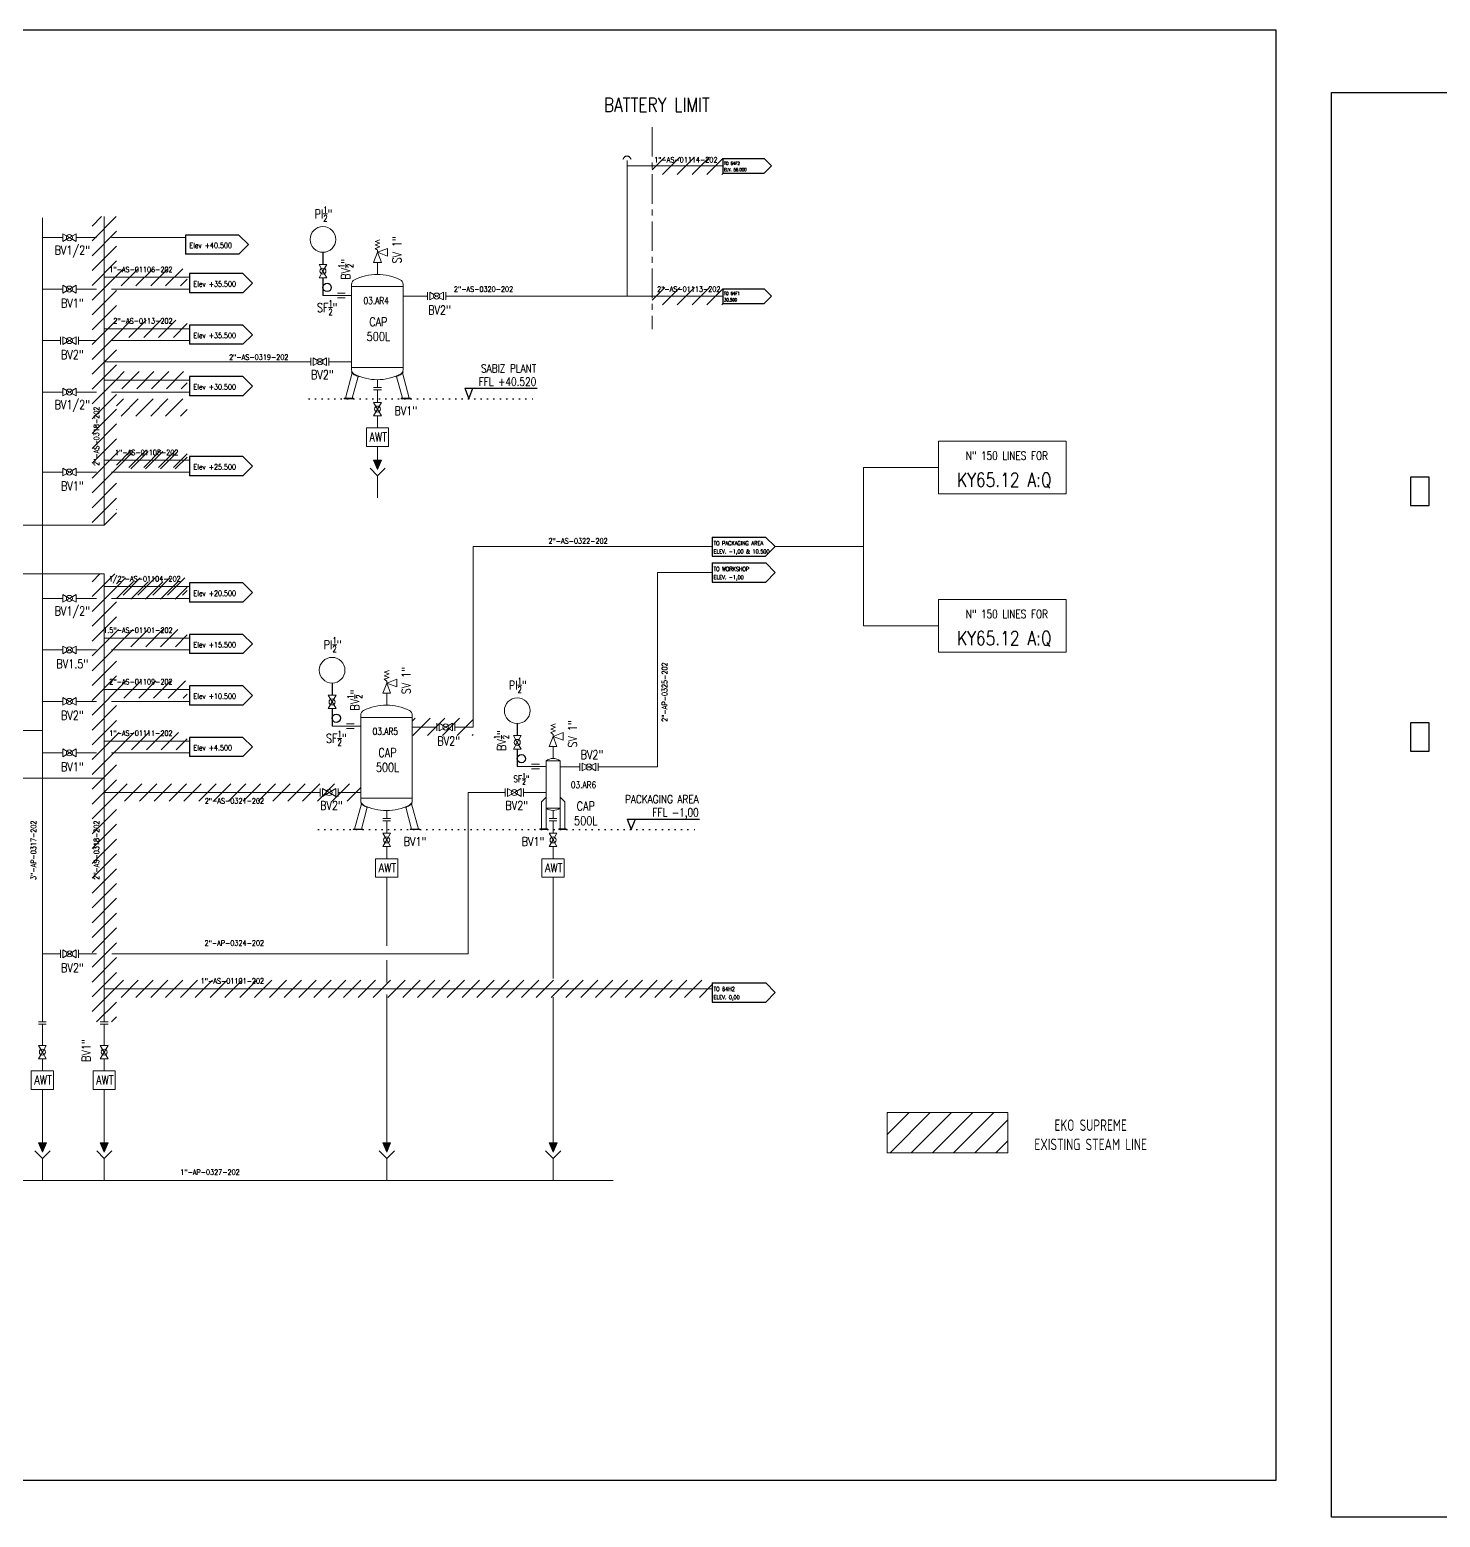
# Model space of a CAD drawing. Extents: x -29512 to 147477, y -5232 to 39709.
# Drawn here: x 139350.9 to 139649.9, y 8628.5 to 8944 of the extents above; entities that cross this region are included whole.
import ezdxf
from ezdxf.enums import TextEntityAlignment as Align

# ---------------------------------------------------------------- set-up
doc = ezdxf.new("R2010")
doc.units = 0
doc.linetypes.add('CENTER', pattern=[2, 1.25, -0.25, 0.25, -0.25])
doc.linetypes.add('DOTTED', pattern=[0.25, 0, -0.25])
doc.layers.get('0').update_dxf_attribs({"linetype": 'CONTINUOUS'})
doc.layers.get('DEFPOINTS').update_dxf_attribs({"linetype": 'CONTINUOUS'})
for name, color, linetype, lineweight in [('DIMENSI', 20, 'CONTINUOUS', 9), ('FITTING', 7, 'CONTINUOUS', 13), ('TAG', 140, 'CONTINUOUS', 13)]:
    doc.layers.add(name, color=color, linetype=linetype, lineweight=lineweight)
for name, color, linetype in [('DIMENSION', 3, 'CONTINUOUS'), ('EQUIPMENT', 4, 'CONTINUOUS'), ('S', 7, 'CONTINUOUS'), ('TEXT', 4, 'CONTINUOUS')]:
    doc.layers.add(name, color=color, linetype=linetype)
doc.styles.add('ISOCP', font='isocp.shx', dxfattribs={"width": 0.8, "height": 2})
doc.styles.add('Romans100', font='romans.shx', dxfattribs={"width": 0.8, "height": 200})
doc.styles.add('S25', font='SIMPLEX', dxfattribs={"width": 0.8, "height": 0.25})
doc.styles.add('S3', font='SIMPLEX', dxfattribs={"width": 0.9, "height": 0.3})
doc.styles.add('S35S', font='SIMPLEX', dxfattribs={"width": 0.5, "height": 0.35})
pattern_1 = [(45, (-23.575, 0), (-1.57154482, 1.57154482), [])]

# ---------------------------------------------------------------- blocks, each defined once
blk = doc.blocks.new('LOSAN', base_point=(47, 38))
for p, q in [((47, 38.7), (50.9, 38.7)), ((47, 37.3), (50.9, 37.3))]:
    blk.add_line(p, q)
at = {"layer": 'S'}
for tag, p, height, style, width in [('3', (47.1, 38.1), 0.35, 'S35S', 0.5), ('1', (47.1, 38.1), 0.3, 'S3', 0.9), ('4', (47.1, 37.5), 0.35, 'S35S', 0.5), ('2', (47.1, 37.5), 0.3, 'S3', 0.9)]:
    blk.add_attdef(tag, p, '', height=height, dxfattribs=dict(at, style=style, width=width))
blk = doc.blocks.new('gqv199')
at = {"layer": 'EQUIPMENT', "color": 31, "lineweight": 20}
for p, q in [((-3.96, -7.35), (-3, -6.39)), ((-3.96, -7.35), (-3.96, -13.12)), ((-3, -7.73), (-3, -13.12)), ((0.96, -7.35), (0, -6.39)), ((0, -7.73), (0, -13.12)), ((0.96, -7.35), (0.96, -13.12))]:
    blk.add_line(p, q, dxfattribs=at)
for points in [[(-4.28, -13.12), (-2.71, -13.12), (-2.71, -13.24), (-4.28, -13.24)], [(1.28, -13.12), (-0.29, -13.12), (-0.29, -13.24), (1.28, -13.24)]]:
    blk.add_lwpolyline(points, close=True, dxfattribs=at)
at = {"layer": 'FITTING', "linetype": 'ByBlock', "ltscale": 0.5}
blk.add_lwpolyline([(-3, -8.68), (-3, 1.32), (0, 1.32), (0, -8.68)], close=True, dxfattribs=at)
for centre, start, end in [((-1.5, -0.63), 52.4696, 127.5304), ((-1.5, -6.72), 232.4696, 307.5304)]:
    blk.add_arc(centre, 2.46, start, end, dxfattribs=at)

msp = doc.modelspace()

# ---------------------------------------------------------------- hatches: boundary and pattern name
h = msp.add_hatch(color=30)
h.paths.add_polyline_path([(139424.638, 8852.6697), (139423.8003, 8852.6697), (139424.638, 8850.6889)])
h.paths.add_polyline_path([(139424.638, 8850.6889), (139425.4757, 8852.6697), (139424.638, 8852.6697)])
h = msp.add_hatch(color=30)
h.paths.add_polyline_path([(139353.6108, 8707.9263), (139352.7732, 8707.9263), (139353.6108, 8705.9455)])
h.paths.add_polyline_path([(139353.6108, 8705.9455), (139354.4485, 8707.9263), (139353.6108, 8707.9263)])
h = msp.add_hatch(color=30)
h.paths.add_polyline_path([(139366.7054, 8707.9263), (139365.8677, 8707.9263), (139366.7054, 8705.9455)])
h.paths.add_polyline_path([(139366.7054, 8705.9455), (139367.5431, 8707.9263), (139366.7054, 8707.9263)])
h = msp.add_hatch(color=30)
h.paths.add_polyline_path([(139426.5789, 8707.9263), (139425.7412, 8707.9263), (139426.5789, 8705.9455)])
h.paths.add_polyline_path([(139426.5789, 8705.9455), (139427.4166, 8707.9263), (139426.5789, 8707.9263)])
h = msp.add_hatch(color=30)
h.paths.add_polyline_path([(139461.8549, 8707.9263), (139461.0172, 8707.9263), (139461.8549, 8705.9455)])
h.paths.add_polyline_path([(139461.8549, 8705.9455), (139462.6925, 8707.9263), (139461.8549, 8707.9263)])
at = {"layer": 'FITTING', "linetype": 'ByBlock', "lineweight": 5, "ltscale": 0.5}
h = msp.add_hatch(dxfattribs=at)
h.set_pattern_fill('ANSI31', color=252, scale=0.7, style=0)
h.set_pattern_definition(pattern_1)
h.paths.add_polyline_path([(139482.8769, 8916.9019), (139497.8635, 8916.9019), (139497.8635, 8913.2444), (139482.8769, 8913.2444)])
h.paths.add_polyline_path([(139369.2922, 8882.371), (139384.2788, 8882.371), (139384.2788, 8878.7135), (139369.2922, 8878.7135)])
h.paths.add_polyline_path([(139369.2922, 8871.455), (139384.2788, 8871.455), (139384.2788, 8867.7974), (139369.2922, 8867.7974)])
h.paths.add_polyline_path([(139369.2922, 8854.4902), (139384.2788, 8854.4902), (139384.2788, 8850.8327), (139369.2922, 8850.8327)])
h.paths.add_polyline_path([(139369.2922, 8893.2871), (139384.2788, 8893.2871), (139384.2788, 8889.6295), (139369.2922, 8889.6295)])
h = msp.add_hatch(dxfattribs=at)
h.set_pattern_fill('ANSI31', color=252, scale=0.7, style=0)
h.set_pattern_definition(pattern_1)
h.paths.add_polyline_path([(139369.2922, 8784.0362), (139421.081, 8784.0362), (139421.081, 8780.3787), (139369.2922, 8780.3787)])
h.paths.add_polyline_path([(139369.2922, 8816.7844), (139384.2788, 8816.7844), (139384.2788, 8813.1268), (139369.2922, 8813.1268)])
h.paths.add_polyline_path([(139369.2922, 8805.8684), (139384.2788, 8805.8684), (139384.2788, 8802.2108), (139369.2922, 8802.2108)])
h.paths.add_polyline_path([(139369.2922, 8794.9523), (139384.2788, 8794.9523), (139384.2788, 8791.2947), (139369.2922, 8791.2947)])
h.paths.add_polyline_path([(139432.0029, 8797.9605), (139444.9119, 8797.9605), (139444.9119, 8794.3029), (139432.0029, 8794.3029)])
h.paths.add_polyline_path([(139364.1186, 8838.8826), (139369.2922, 8838.8826), (139369.2922, 8904.3417), (139364.1186, 8904.3417)])
h.paths.add_polyline_path([(139369.2922, 8828.5679), (139364.1186, 8828.5679), (139364.1186, 8733.5563), (139369.2922, 8733.5563)])
h = msp.add_hatch(dxfattribs=at)
h.set_pattern_fill('ANSI31', color=252, scale=0.7, style=0)
h.set_pattern_definition([(45, (-23.575, -27.5978), (-1.57154482, 1.57154482), [])])
h.paths.add_polyline_path([(139482.8769, 8889.3041), (139497.8635, 8889.3041), (139497.8635, 8885.6465), (139482.8769, 8885.6465)])
h.paths.add_polyline_path([(139369.2922, 8854.7732), (139384.2788, 8854.7732), (139384.2788, 8851.1156), (139369.2922, 8851.1156)])
h.paths.add_polyline_path([(139369.2922, 8826.8924), (139384.2788, 8826.8924), (139384.2788, 8823.2348), (139369.2922, 8823.2348)])
h.paths.add_polyline_path([(139369.2922, 8865.6893), (139384.2788, 8865.6893), (139384.2788, 8862.0317), (139369.2922, 8862.0317)])
h.paths.add_polyline_path([(139369.2998, 8840.1996), (139369.2998, 8843.8571), (139369.2922, 8843.8571), (139369.2922, 8840.1996)])
h = msp.add_hatch(dxfattribs=at)
h.set_pattern_fill('ANSI31', color=252, scale=0.7, style=0)
h.set_pattern_definition(pattern_1)
h.paths.add_polyline_path([(139369.2922, 8742.4177), (139495.5825, 8742.4177), (139495.5825, 8738.7601), (139369.2922, 8738.7601)])
h.paths.add_polyline_path([(139369.2922, 8827.7005), (139384.2788, 8827.7005), (139384.2788, 8824.0429), (139369.2922, 8824.0429)])
h = msp.add_hatch(dxfattribs=at)
h.set_pattern_fill('ANSI31', color=252, style=0)
h.set_pattern_definition([(45, (-3287.206, -295.3903), (-2.24506403, 2.24506403), [])])
h.paths.add_polyline_path([(139532.6794, 8714.3438), (139532.6794, 8705.8113), (139558.2517, 8705.8113), (139558.2517, 8714.3438)])

# ---------------------------------------------------------------- linework, layer by layer
at = {"color": 30, "lineweight": 20}
for p, q in [((139477.5214, 8887.4753), (139477.5214, 8916.244)), ((139477.5214, 8915.0731), (139497.8635, 8915.0731)), ((139366.7054, 8904.3417), (139366.7054, 8838.8826)), ((139424.638, 8892.0781), (139424.638, 8894.6203)), ((139366.6831, 8891.4583), (139384.7605, 8891.4583)), ((139413.0741, 8887.6292), (139419.1401, 8887.6292)), ((139430.062, 8887.4753), (139435.2479, 8887.4753)), ((139439.0927, 8887.4753), (139497.8635, 8887.4753)), ((139366.6831, 8880.5422), (139384.7605, 8880.5422)), ((139410.5077, 8873.5511), (139366.7054, 8873.5511)), ((139414.3524, 8873.5511), (139419.1401, 8873.5511)), ((139366.6831, 8869.6262), (139384.7605, 8869.6262)), ((139424.638, 8869.7516), (139424.638, 8868.0577)), ((139424.638, 8867.5631), (139424.638, 8864.9366)), ((139424.638, 8862.0812), (139424.638, 8859.5207)), ((139424.638, 8855.5846), (139424.638, 8850.6889)), ((139366.6831, 8852.6614), (139384.7605, 8852.6614)), ((139527.6814, 8851.1293), (139527.6814, 8817.5533)), ((139527.6814, 8851.1293), (139543.5255, 8851.1293)), ((139424.6618, 8849.3577), (139424.6618, 8844.7146)), ((139331.9399, 8838.8826), (139366.7054, 8838.8826)), ((139444.9119, 8796.0957), (139444.9119, 8834.3413)), ((139444.9119, 8834.3413), (139495.5713, 8834.3413)), ((139508.9375, 8834.3413), (139527.6814, 8834.3413)), ((139331.5417, 8828.5679), (139366.7054, 8828.5679)), ((139366.7054, 8828.5679), (139366.7054, 8733.5563)), ((139366.6831, 8825.8717), (139384.7605, 8825.8717)), ((139527.6814, 8817.5533), (139543.5255, 8817.5533)), ((139366.6831, 8814.9556), (139384.7605, 8814.9556)), ((139366.6831, 8804.0396), (139384.7605, 8804.0396)), ((139426.5789, 8800.7345), (139426.5789, 8803.2767)), ((139415.015, 8796.2856), (139421.081, 8796.2856)), ((139432.0029, 8796.0957), (139437.1889, 8796.0957)), ((139441.0336, 8796.0957), (139444.9119, 8796.0957)), ((139366.6831, 8793.1235), (139384.7605, 8793.1235)), ((139461.8549, 8789.4272), (139461.8549, 8791.9695)), ((139454.2519, 8787.7018), (139460.3179, 8787.7018)), ((139366.7054, 8785.276), (139226.5925, 8785.276)), ((139412.4486, 8782.2075), (139366.7054, 8782.2075)), ((139416.2933, 8782.2075), (139421.081, 8782.2075)), ((139426.5789, 8778.408), (139426.5789, 8776.7141)), ((139461.8549, 8778.408), (139461.8549, 8776.7141)), ((139426.5789, 8776.2195), (139426.5789, 8773.593)), ((139426.5789, 8776.2195), (139426.5789, 8773.593)), ((139426.5789, 8776.2195), (139426.5789, 8773.593)), ((139461.8549, 8776.2195), (139461.8549, 8773.593)), ((139426.5789, 8770.7376), (139426.5789, 8768.1771)), ((139426.5789, 8770.7376), (139426.5789, 8768.1771)), ((139461.8549, 8770.7376), (139461.8549, 8768.1771)), ((139426.5789, 8764.241), (139426.5789, 8749.7012)), ((139461.8549, 8764.241), (139461.8549, 8742.7476)), ((139426.5789, 8746.6434), (139426.5789, 8741.9549)), ((139366.7054, 8740.5889), (139495.5825, 8740.5889)), ((139426.5789, 8739.3947), (139426.5789, 8705.9455)), ((139461.8549, 8738.8368), (139461.8549, 8705.9455)), ((139353.6108, 8728.5874), (139353.6108, 8733.0617)), ((139366.7054, 8728.5874), (139366.7054, 8733.0617)), ((139353.6108, 8725.7319), (139353.6108, 8723.1714)), ((139366.7054, 8725.7319), (139366.7054, 8723.1714)), ((139353.6108, 8719.2354), (139353.6108, 8705.9455)), ((139366.7054, 8719.2354), (139366.7054, 8705.9455)), ((139353.6346, 8704.6143), (139353.6346, 8699.9712)), ((139366.7292, 8704.6143), (139366.7292, 8699.9712)), ((139426.6027, 8704.6143), (139426.6027, 8699.9712)), ((139461.8786, 8704.6143), (139461.8786, 8699.9712)), ((139474.5805, 8699.9712), (139245.7751, 8699.9712))]:
    msp.add_line(p, q, dxfattribs=at)
for p, q in [((139497.8635, 8916.6353), (139497.8635, 8913.511)), ((139506.567, 8916.6353), (139508.1291, 8915.0731)), ((139508.1291, 8915.0731), (139506.567, 8913.511)), ((139395.2602, 8900.4218), (139397.2718, 8898.3878)), ((139397.2718, 8898.3878), (139395.2602, 8896.3538)), ((139396.1151, 8892.2394), (139398.1267, 8890.2054)), ((139398.1267, 8890.2054), (139396.1151, 8888.1714)), ((139497.8635, 8889.0375), (139497.8635, 8885.9131)), ((139506.567, 8889.0375), (139508.1291, 8887.4753)), ((139508.1291, 8887.4753), (139506.567, 8885.9131)), ((139396.1151, 8881.3233), (139398.1267, 8879.2893)), ((139398.1267, 8879.2893), (139396.1151, 8877.2553)), ((139396.1151, 8870.4073), (139398.1267, 8868.3733)), ((139398.1267, 8868.3733), (139396.1151, 8866.3393)), ((139396.1151, 8853.4425), (139398.1267, 8851.4085)), ((139398.1267, 8851.4085), (139396.1151, 8849.3745)), ((139495.5713, 8836.3753), (139495.5713, 8832.3073)), ((139506.9036, 8836.3753), (139508.9375, 8834.3413)), ((139508.9375, 8834.3413), (139506.9036, 8832.3073)), ((139495.5937, 8830.9017), (139495.5937, 8826.8337)), ((139506.9259, 8830.9017), (139508.9599, 8828.8677)), ((139508.9599, 8828.8677), (139506.9259, 8826.8337)), ((139396.1151, 8826.6528), (139398.1267, 8824.6188)), ((139398.1267, 8824.6188), (139396.1151, 8822.5848)), ((139396.1151, 8815.7367), (139398.1267, 8813.7027)), ((139398.1267, 8813.7027), (139396.1151, 8811.6687)), ((139396.1151, 8804.8206), (139398.1267, 8802.7867)), ((139398.1267, 8802.7867), (139396.1151, 8800.7527)), ((139396.1151, 8793.9046), (139398.1267, 8791.8706)), ((139398.1267, 8791.8706), (139396.1151, 8789.8366)), ((139495.5825, 8741.8418), (139495.5825, 8737.7738)), ((139506.9147, 8741.8418), (139508.9487, 8739.8078)), ((139508.9487, 8739.8078), (139506.9147, 8737.7738))]:
    msp.add_line(p, q)
at = {"color": 1, "lineweight": 20}
for p, q in [((139353.6108, 8904.0719), (139353.6108, 8733.5563)), ((139357.9023, 8899.8685), (139353.6108, 8899.8685)), ((139365.0492, 8899.8685), (139360.7577, 8899.8685)), ((139383.9279, 8899.8685), (139368.2805, 8899.8685)), ((139357.9023, 8888.9525), (139353.6108, 8888.9525)), ((139365.0492, 8888.9525), (139360.7577, 8888.9525)), ((139384.7828, 8888.9525), (139368.2805, 8888.9525)), ((139357.4077, 8878.0364), (139353.6108, 8878.0364)), ((139365.0492, 8878.0364), (139361.2524, 8878.0364)), ((139384.7828, 8878.0364), (139368.2805, 8878.0364)), ((139357.9023, 8867.1204), (139353.6108, 8867.1204)), ((139365.0492, 8867.1204), (139360.7577, 8867.1204)), ((139384.7828, 8867.1204), (139368.2805, 8867.1204)), ((139357.9023, 8850.1556), (139353.6108, 8850.1556)), ((139365.0492, 8850.1556), (139360.7577, 8850.1556)), ((139384.7828, 8850.1556), (139368.2805, 8850.1556)), ((139495.5937, 8828.8677), (139484.0037, 8828.8677)), ((139484.0037, 8787.6262), (139484.0037, 8828.8677)), ((139357.9023, 8823.3659), (139353.6108, 8823.3659)), ((139365.0492, 8823.3659), (139360.7577, 8823.3659)), ((139384.7828, 8823.3659), (139368.2805, 8823.3659)), ((139357.9023, 8812.4498), (139353.6108, 8812.4498)), ((139365.0492, 8812.4498), (139360.7577, 8812.4498)), ((139384.7828, 8812.4498), (139368.2805, 8812.4498)), ((139357.9023, 8801.5337), (139353.6108, 8801.5337)), ((139365.0492, 8801.5337), (139360.7577, 8801.5337)), ((139384.7828, 8801.5337), (139368.2805, 8801.5337)), ((139226.5925, 8795.3724), (139353.6108, 8795.3724)), ((139357.9023, 8790.6177), (139353.6108, 8790.6177)), ((139365.0492, 8790.6177), (139360.7577, 8790.6177)), ((139384.7828, 8790.6177), (139368.2805, 8790.6177)), ((139463.3549, 8787.6262), (139467.5554, 8787.6262)), ((139471.4001, 8787.6262), (139484.0037, 8787.6262)), ((139451.7224, 8782.2075), (139443.8385, 8782.2075)), ((139443.8385, 8782.2075), (139443.8385, 8747.9947)), ((139455.5671, 8782.2075), (139460.3549, 8782.2075)), ((139357.43, 8747.9947), (139353.6108, 8747.9947)), ((139365.0715, 8747.9947), (139361.2747, 8747.9947)), ((139443.8385, 8747.9947), (139368.3028, 8747.9947))]:
    msp.add_line(p, q, dxfattribs=at)
at = {"color": 30}
for p, q in [((139413.0741, 8896.7616), (139413.0741, 8894.1927)), ((139413.0741, 8891.2118), (139413.0741, 8887.6292)), ((139415.015, 8805.418), (139415.015, 8802.8491)), ((139415.015, 8799.8682), (139415.015, 8796.2856)), ((139454.2519, 8796.8342), (139454.2519, 8794.2653)), ((139454.2519, 8791.2844), (139454.2519, 8787.7018))]:
    msp.add_line(p, q, dxfattribs=at)
at = {"color": 30, "lineweight": 20}
for points in [[(139543.5255, 8856.6937), (139570.5782, 8856.6937), (139570.5782, 8845.5648), (139543.5255, 8845.5648)], [(139425.4757, 8852.6697), (139424.638, 8850.6889), (139423.8003, 8852.6697), (139424.638, 8852.6697)], [(139543.5255, 8823.1178), (139570.5782, 8823.1178), (139570.5782, 8811.9888), (139543.5255, 8811.9888)], [(139354.4485, 8707.9263), (139353.6108, 8705.9455), (139352.7732, 8707.9263), (139353.6108, 8707.9263)], [(139367.5431, 8707.9263), (139366.7054, 8705.9455), (139365.8677, 8707.9263), (139366.7054, 8707.9263)], [(139427.4166, 8707.9263), (139426.5789, 8705.9455), (139425.7412, 8707.9263), (139426.5789, 8707.9263)], [(139462.6925, 8707.9263), (139461.8549, 8705.9455), (139461.0172, 8707.9263), (139461.8549, 8707.9263)]]:
    msp.add_lwpolyline(points, close=True, dxfattribs=at)
for points in [[(139426.2703, 8850.9662), (139424.6618, 8849.3577), (139423.0532, 8850.9662)], [(139355.2431, 8706.2228), (139353.6346, 8704.6143), (139352.0261, 8706.2228)], [(139368.3377, 8706.2228), (139366.7292, 8704.6143), (139365.1207, 8706.2228)], [(139428.2112, 8706.2228), (139426.6027, 8704.6143), (139424.9941, 8706.2228)], [(139463.4871, 8706.2228), (139461.8786, 8704.6143), (139460.2701, 8706.2228)]]:
    msp.add_lwpolyline(points, dxfattribs=at)
at = {"color": 1}
for points in [[(139647.5821, 8849.0429), (139643.5821, 8849.0429), (139643.5821, 8843.0429), (139647.5821, 8843.0429)], [(139647.5821, 8796.963), (139643.5821, 8796.963), (139643.5821, 8790.963), (139647.5821, 8790.963)]]:
    msp.add_lwpolyline(points, close=True, dxfattribs=at)
at = {"color": 30, "lineweight": 20}
for centre in [(139413.0741, 8899.4841), (139415.015, 8808.1405), (139454.2519, 8799.5567)]:
    msp.add_circle(centre, 2.7225, dxfattribs=at)
at = {"color": 30}
for centre in [(139413.9558, 8889.3091), (139415.8967, 8797.9655), (139455.1336, 8789.3817)]:
    msp.add_circle(centre, 0.8817, dxfattribs=at)
at = {"layer": 'DIMENSION', "color": 0, "linetype": 'ByBlock', "ltscale": 0.5}
for p, q in [((139383.9279, 8900.4218), (139383.9279, 8896.3538)), ((139384.7828, 8892.2394), (139384.7828, 8888.1714)), ((139384.7828, 8881.3233), (139384.7828, 8877.2553)), ((139384.7828, 8870.4073), (139384.7828, 8866.3393)), ((139384.7828, 8853.4425), (139384.7828, 8849.3745)), ((139384.7828, 8826.6528), (139384.7828, 8822.5848)), ((139384.7828, 8815.7367), (139384.7828, 8811.6687)), ((139384.7828, 8804.8206), (139384.7828, 8800.7527)), ((139384.7828, 8793.9046), (139384.7828, 8789.8366))]:
    msp.add_line(p, q, dxfattribs=at)
at = {"layer": 'DIMENSION', "color": 6, "linetype": 'ByBlock', "ltscale": 0.5}
for p, q in [((139443.1235, 8867.933), (139458.4777, 8867.933)), ((139443.1235, 8867.933), (139443.9964, 8865.701)), ((139443.9964, 8865.701), (139444.8693, 8867.933)), ((139477.565, 8776.5894), (139492.9191, 8776.5894)), ((139477.565, 8776.5894), (139478.4378, 8774.3574)), ((139478.4378, 8774.3574), (139479.3107, 8776.5894))]:
    msp.add_line(p, q, dxfattribs=at)
at = {"layer": 'DIMENSION', "color": 0, "linetype": 'DOTTED', "ltscale": 5}
for p, q in [((139410.1749, 8865.701), (139457.974, 8865.701)), ((139412.1158, 8774.3574), (139492.4154, 8774.3574))]:
    msp.add_line(p, q, dxfattribs=at)
at = {"layer": 'DIMENSION', "color": 6, "linetype": 'ByBlock', "ltscale": 0.5}
for points in [[(139615.0196, 8636.3167), (139186.2024, 8636.3167), (139186.2024, 8943.9503), (139615.0196, 8943.9503)], [(140055.9452, 8628.5328), (139626.8315, 8628.5328), (139626.8315, 8930.6513), (140055.9452, 8930.6513)]]:
    msp.add_lwpolyline(points, close=True, dxfattribs=at)
at = {"layer": 'DIMENSION', "color": 3, "linetype": 'Continuous', "ltscale": 0.5}
msp.add_arc((139477.5214, 8916.244), 0.8722, 10.561274, 169.438726, dxfattribs=at)
at = {"layer": 'EQUIPMENT', "color": 31, "lineweight": 20}
for p, q in [((139419.1401, 8871.868), (139419.1401, 8889.9617)), ((139419.1401, 8889.493), (139430.062, 8889.493)), ((139430.062, 8871.868), (139430.062, 8889.9617)), ((139419.2719, 8871.1722), (139417.8361, 8865.8135)), ((139419.1401, 8872.3367), (139430.062, 8872.3367)), ((139419.1403, 8871.4054), (139419.219, 8871.4605)), ((139420.5309, 8870.4374), (139419.2919, 8865.8135)), ((139420.7311, 8870.4602), (139420.7067, 8870.3692)), ((139428.471, 8870.4602), (139428.4954, 8870.3692)), ((139428.6712, 8870.4374), (139429.9102, 8865.8135)), ((139429.9302, 8871.1722), (139431.366, 8865.8135)), ((139430.0618, 8871.4054), (139429.9831, 8871.4605)), ((139421.081, 8780.5244), (139421.081, 8798.6181)), ((139421.081, 8798.1494), (139432.0029, 8798.1494)), ((139432.0029, 8780.5244), (139432.0029, 8798.6181)), ((139421.2128, 8779.8286), (139419.777, 8774.4699)), ((139421.081, 8780.9931), (139432.0029, 8780.9931)), ((139421.0812, 8780.0618), (139421.1599, 8780.1169)), ((139422.4718, 8779.0938), (139421.2328, 8774.4699)), ((139422.672, 8779.1166), (139422.6476, 8779.0256)), ((139430.4119, 8779.1166), (139430.4363, 8779.0256)), ((139430.6121, 8779.0938), (139431.8511, 8774.4699)), ((139431.8711, 8779.8286), (139433.3069, 8774.4699)), ((139432.0027, 8780.0618), (139431.924, 8780.1169))]:
    msp.add_line(p, q, dxfattribs=at)
for points in [[(139417.5548, 8865.8135), (139419.5732, 8865.8135), (139419.5732, 8865.701), (139417.5548, 8865.701)], [(139431.6473, 8865.8135), (139429.6289, 8865.8135), (139429.6289, 8865.701), (139431.6473, 8865.701)], [(139419.4957, 8774.4699), (139421.5141, 8774.4699), (139421.5141, 8774.3574), (139419.4957, 8774.3574)], [(139433.5882, 8774.4699), (139431.5698, 8774.4699), (139431.5698, 8774.3574), (139433.5882, 8774.3574)]]:
    msp.add_lwpolyline(points, close=True, dxfattribs=at)
for centre, radius, start, end in [((139424.6011, 8881.1562), 10.9219, 63.6122, 116.3878), ((139420.2323, 8889.9617), 1.0922, 116.3878, 180), ((139428.9698, 8889.9617), 1.0922, 0, 63.6122), ((139420.2323, 8871.868), 1.0922, 180, 243.6122), ((139420.2323, 8871.868), 1.1859, 202.957799, 243.6122), ((139424.6011, 8880.6735), 11.0156, 243.6122, 249.296822), ((139424.6011, 8880.6735), 10.9219, 243.6122, 296.3878), ((139424.6011, 8880.6735), 11.0156, 290.703178, 296.3878), ((139428.9698, 8871.868), 1.0922, 296.3878, 0), ((139428.9698, 8871.868), 1.0922, 296.3878, 0), ((139428.9698, 8871.868), 1.1859, 296.3878, 337.042201), ((139426.542, 8789.8126), 10.9219, 63.6122, 116.3878), ((139422.1732, 8798.6181), 1.0922, 116.3878, 180), ((139430.9107, 8798.6181), 1.0922, 0, 63.6122), ((139422.1732, 8780.5244), 1.0922, 180, 243.6122), ((139422.1732, 8780.5244), 1.1859, 202.957799, 243.6122), ((139426.542, 8789.3299), 11.0156, 243.6122, 249.296822), ((139426.542, 8789.3299), 10.9219, 243.6122, 296.3878), ((139426.542, 8789.3299), 11.0156, 290.703178, 296.3878), ((139430.9107, 8780.5244), 1.0922, 296.3878, 0), ((139430.9107, 8780.5244), 1.0922, 296.3878, 0), ((139430.9107, 8780.5244), 1.1859, 296.3878, 337.042201)]:
    msp.add_arc(centre, radius, start, end, dxfattribs=at)
at = {"layer": 'FITTING', "linetype": 'CENTER', "ltscale": 5}
msp.add_line((139482.8769, 8923.3037), (139482.8769, 8880.4504), dxfattribs=at)
at = {"layer": 'FITTING', "lineweight": 20}
for p, q in [((139424.137, 8899.0608), (139425.1391, 8899.4358)), ((139425.1391, 8898.6858), (139424.137, 8899.0608)), ((139424.137, 8898.3108), (139425.1391, 8898.6858)), ((139425.1391, 8897.9358), (139424.137, 8898.3108)), ((139424.137, 8897.5608), (139425.1391, 8897.9358)), ((139424.638, 8897.1858), (139424.137, 8897.5608)), ((139424.638, 8896.7654), (139424.638, 8897.1858)), ((139417.7716, 8888.1238), (139416.123, 8888.1238)), ((139417.7716, 8887.1346), (139416.123, 8887.1346)), ((139435.2479, 8888.2996), (139435.2479, 8886.651)), ((139439.0927, 8888.2996), (139439.0927, 8886.651)), ((139357.4077, 8878.8607), (139357.4077, 8877.2121)), ((139361.2524, 8878.8607), (139361.2524, 8877.2121)), ((139410.5077, 8872.7268), (139410.5077, 8874.3754)), ((139414.3524, 8872.7268), (139414.3524, 8874.3754)), ((139423.8137, 8868.0577), (139425.4623, 8868.0577)), ((139426.0779, 8807.7172), (139427.08, 8808.0922)), ((139427.08, 8807.3422), (139426.0779, 8807.7172)), ((139426.0779, 8806.9672), (139427.08, 8807.3422)), ((139427.08, 8806.5922), (139426.0779, 8806.9672)), ((139426.0779, 8806.2172), (139427.08, 8806.5922)), ((139426.5789, 8805.8422), (139426.0779, 8806.2172)), ((139426.5789, 8805.4217), (139426.5789, 8805.8422)), ((139419.7125, 8796.7802), (139418.0639, 8796.7802)), ((139419.7125, 8795.791), (139418.0639, 8795.791)), ((139437.1889, 8796.92), (139437.1889, 8795.2714)), ((139441.0336, 8796.92), (139441.0336, 8795.2714)), ((139461.3538, 8796.41), (139462.3559, 8796.785)), ((139462.3559, 8796.035), (139461.3538, 8796.41)), ((139461.3538, 8795.66), (139462.3559, 8796.035)), ((139462.3559, 8795.285), (139461.3538, 8795.66)), ((139461.3538, 8794.91), (139462.3559, 8795.285)), ((139461.8549, 8794.535), (139461.3538, 8794.91)), ((139461.8549, 8794.1145), (139461.8549, 8794.535)), ((139458.9494, 8788.1964), (139457.3008, 8788.1964)), ((139467.5554, 8788.4505), (139467.5554, 8786.8019)), ((139471.4001, 8788.4505), (139471.4001, 8786.8019)), ((139458.9494, 8787.2072), (139457.3008, 8787.2072)), ((139412.4486, 8781.3832), (139412.4486, 8783.0317)), ((139416.2933, 8781.3832), (139416.2933, 8783.0317)), ((139451.7224, 8781.3832), (139451.7224, 8783.0317)), ((139455.5671, 8781.3832), (139455.5671, 8783.0317)), ((139425.7546, 8776.7141), (139427.4032, 8776.7141)), ((139461.0306, 8776.7141), (139462.6792, 8776.7141)), ((139357.43, 8748.819), (139357.43, 8747.1704)), ((139361.2747, 8748.819), (139361.2747, 8747.1704)), ((139352.7865, 8733.5563), (139354.4351, 8733.5563)), ((139365.8811, 8733.5563), (139367.5297, 8733.5563))]:
    msp.add_line(p, q, dxfattribs=at)
for points in [[(139357.9023, 8900.6928), (139357.9023, 8899.0442)], [(139357.9023, 8889.7768), (139357.9023, 8888.1282)], [(139435.7426, 8888.2996), (139435.7426, 8886.651)], [(139357.9023, 8878.8607), (139357.9023, 8877.2121)], [(139411.0023, 8872.7268), (139411.0023, 8874.3754)], [(139413.8578, 8872.7268), (139413.8578, 8874.3754)], [(139357.9023, 8867.9447), (139357.9023, 8866.2961)], [(139423.8137, 8867.5631), (139425.4623, 8867.5631)], [(139357.9023, 8850.9799), (139357.9023, 8849.3313)], [(139357.9023, 8824.1902), (139357.9023, 8822.5416)], [(139357.9023, 8813.2741), (139357.9023, 8811.6255)], [(139357.9023, 8802.358), (139357.9023, 8800.7095)], [(139437.6835, 8796.92), (139437.6835, 8795.2714)], [(139357.9023, 8791.442), (139357.9023, 8789.7934)], [(139468.0501, 8788.4505), (139468.0501, 8786.8019)], [(139412.9432, 8781.3832), (139412.9432, 8783.0317)], [(139415.7987, 8781.3832), (139415.7987, 8783.0317)], [(139452.217, 8781.3832), (139452.217, 8783.0317)], [(139455.0725, 8781.3832), (139455.0725, 8783.0317)], [(139425.7546, 8776.2195), (139427.4032, 8776.2195)], [(139461.0306, 8776.2195), (139462.6792, 8776.2195)], [(139357.9246, 8748.819), (139357.9246, 8747.1704)], [(139352.7865, 8733.0617), (139354.4351, 8733.0617)], [(139365.8811, 8733.0617), (139367.5297, 8733.0617)]]:
    msp.add_lwpolyline(points, dxfattribs=at)
for points in [[(139359.33, 8899.8685), (139357.9023, 8900.6928), (139357.9023, 8899.0442)], [(139359.33, 8899.8685), (139360.7577, 8900.6928), (139360.7577, 8899.0442)], [(139424.638, 8896.7654), (139425.4623, 8894.6203), (139423.8137, 8894.6203)], [(139424.638, 8896.7654), (139426.783, 8897.5897), (139426.783, 8895.9411)], [(139413.0741, 8892.765), (139412.2498, 8894.1927), (139413.8984, 8894.1927)], [(139413.0741, 8892.765), (139412.2498, 8891.3373), (139413.8984, 8891.3373)], [(139359.33, 8888.9525), (139357.9023, 8889.7768), (139357.9023, 8888.1282)], [(139359.33, 8888.9525), (139360.7577, 8889.7768), (139360.7577, 8888.1282)], [(139437.1703, 8887.4753), (139435.7426, 8888.2996), (139435.7426, 8886.651)], [(139437.1703, 8887.4753), (139438.598, 8888.2996), (139438.598, 8886.651)], [(139359.33, 8878.0364), (139357.9023, 8878.8607), (139357.9023, 8877.2121)], [(139359.33, 8878.0364), (139360.7577, 8878.8607), (139360.7577, 8877.2121)], [(139412.43, 8873.5511), (139411.0023, 8872.7268), (139411.0023, 8874.3754)], [(139412.43, 8873.5511), (139413.8578, 8872.7268), (139413.8578, 8874.3754)], [(139359.33, 8867.1204), (139357.9023, 8867.9447), (139357.9023, 8866.2961)], [(139359.33, 8867.1204), (139360.7577, 8867.9447), (139360.7577, 8866.2961)], [(139424.638, 8863.5089), (139425.4623, 8864.9366), (139423.8137, 8864.9366)], [(139424.638, 8863.5089), (139425.4623, 8862.0812), (139423.8137, 8862.0812)], [(139359.33, 8850.1556), (139357.9023, 8850.9799), (139357.9023, 8849.3313)], [(139359.33, 8850.1556), (139360.7577, 8850.9799), (139360.7577, 8849.3313)], [(139359.33, 8823.3659), (139357.9023, 8824.1902), (139357.9023, 8822.5416)], [(139359.33, 8823.3659), (139360.7577, 8824.1902), (139360.7577, 8822.5416)], [(139359.33, 8812.4498), (139357.9023, 8813.2741), (139357.9023, 8811.6255)], [(139359.33, 8812.4498), (139360.7577, 8813.2741), (139360.7577, 8811.6255)], [(139426.5789, 8805.4217), (139427.4032, 8803.2767), (139425.7546, 8803.2767)], [(139426.5789, 8805.4217), (139428.7239, 8806.246), (139428.7239, 8804.5974)], [(139359.33, 8801.5337), (139357.9023, 8802.358), (139357.9023, 8800.7095)], [(139359.33, 8801.5337), (139360.7577, 8802.358), (139360.7577, 8800.7095)], [(139415.015, 8801.4214), (139414.1907, 8802.8491), (139415.8393, 8802.8491)], [(139415.015, 8801.4214), (139414.1907, 8799.9937), (139415.8393, 8799.9937)], [(139439.1112, 8796.0957), (139437.6835, 8796.92), (139437.6835, 8795.2714)], [(139439.1112, 8796.0957), (139440.5389, 8796.92), (139440.5389, 8795.2714)], [(139454.2519, 8792.8376), (139453.4276, 8794.2653), (139455.0762, 8794.2653)], [(139461.8549, 8794.1145), (139462.6792, 8791.9695), (139461.0306, 8791.9695)], [(139461.8549, 8794.1145), (139463.9999, 8794.9388), (139463.9999, 8793.2902)], [(139359.33, 8790.6177), (139357.9023, 8791.442), (139357.9023, 8789.7934)], [(139359.33, 8790.6177), (139360.7577, 8791.442), (139360.7577, 8789.7934)], [(139454.2519, 8792.8376), (139453.4276, 8791.4099), (139455.0762, 8791.4099)], [(139469.4778, 8787.6262), (139468.0501, 8788.4505), (139468.0501, 8786.8019)], [(139469.4778, 8787.6262), (139470.9055, 8788.4505), (139470.9055, 8786.8019)], [(139414.3709, 8782.2075), (139412.9432, 8781.3832), (139412.9432, 8783.0317)], [(139414.3709, 8782.2075), (139415.7987, 8781.3832), (139415.7987, 8783.0317)], [(139453.6448, 8782.2075), (139452.217, 8781.3832), (139452.217, 8783.0317)], [(139453.6448, 8782.2075), (139455.0725, 8781.3832), (139455.0725, 8783.0317)], [(139426.5789, 8772.1653), (139427.4032, 8773.593), (139425.7546, 8773.593)], [(139426.5789, 8772.1653), (139427.4032, 8770.7376), (139425.7546, 8770.7376)], [(139461.8549, 8772.1653), (139462.6792, 8773.593), (139461.0306, 8773.593)], [(139461.8549, 8772.1653), (139462.6792, 8770.7376), (139461.0306, 8770.7376)], [(139359.3524, 8747.9947), (139357.9246, 8748.819), (139357.9246, 8747.1704)], [(139359.3524, 8747.9947), (139360.7801, 8748.819), (139360.7801, 8747.1704)], [(139353.6108, 8727.1596), (139354.4351, 8728.5874), (139352.7865, 8728.5874)], [(139366.7054, 8727.1596), (139367.5297, 8728.5874), (139365.8811, 8728.5874)], [(139353.6108, 8727.1596), (139354.4351, 8725.7319), (139352.7865, 8725.7319)], [(139366.7054, 8727.1596), (139367.5297, 8725.7319), (139365.8811, 8725.7319)]]:
    msp.add_lwpolyline(points, close=True, dxfattribs=at)
at = {"layer": 'FITTING', "linetype": 'ByBlock', "ltscale": 0.5}
for points in [[(139422.2852, 8859.5207), (139422.2852, 8855.5846), (139426.9909, 8855.5846), (139426.9909, 8859.5207)], [(139424.2261, 8768.1771), (139424.2261, 8764.241), (139428.9318, 8764.241), (139428.9318, 8768.1771)], [(139459.502, 8768.1771), (139459.502, 8764.241), (139464.2077, 8764.241), (139464.2077, 8768.1771)], [(139351.258, 8723.1714), (139351.258, 8719.2354), (139355.9637, 8719.2354), (139355.9637, 8723.1714)], [(139364.3526, 8723.1714), (139364.3526, 8719.2354), (139369.0583, 8719.2354), (139369.0583, 8723.1714)]]:
    msp.add_lwpolyline(points, close=True, dxfattribs=at)
at = {"layer": 'FITTING', "color": 252, "linetype": 'ByBlock', "lineweight": 5, "ltscale": 0.5, "flags": 128}
msp.add_lwpolyline([(139532.6794, 8714.3438), (139532.6794, 8705.8113), (139558.2517, 8705.8113), (139558.2517, 8714.3438)], close=True, dxfattribs=at)
at = {"layer": 'FITTING'}
for centre in [(139359.33, 8899.8685), (139413.0741, 8892.765), (139359.33, 8888.9525), (139437.1703, 8887.4753), (139359.33, 8878.0364), (139412.43, 8873.5511), (139359.33, 8867.1204), (139424.638, 8863.5089), (139359.33, 8850.1556), (139359.33, 8823.3659), (139359.33, 8812.4498), (139359.33, 8801.5337), (139415.015, 8801.4214), (139439.1112, 8796.0957), (139359.33, 8790.6177), (139454.2519, 8792.8376), (139469.4778, 8787.6262), (139414.3709, 8782.2075), (139453.6448, 8782.2075), (139426.5789, 8772.1653), (139426.5789, 8772.1653), (139461.8549, 8772.1653), (139359.3524, 8747.9947), (139353.6108, 8727.1596), (139366.7054, 8727.1596)]:
    msp.add_circle(centre, 0.6427, dxfattribs=at)

# ---------------------------------------------------------------- block references
ref = msp.add_blockref('LOSAN', (139497.8635, 8915.0731), dxfattribs=dict(xscale=2.231671083516464, yscale=2.231671083498986, zscale=2.231671083498907))
ref.add_attrib('1', 'TO 64F2', (139498.0866, 8915.2963), dxfattribs={"layer": 'S', "height": 0.6695, "style": 'S3', "width": 0.8})
ref.add_attrib('2', 'ELV. 56.000', (139498.0866, 8913.9573), dxfattribs={"layer": 'S', "height": 0.669501, "style": 'S3', "width": 0.75})
ref = msp.add_blockref('LOSAN', (139395.2602, 8898.3878), dxfattribs=dict(xscale=-2.905702884106888, yscale=2.905702884084535, zscale=2.905702884084908))
ref.add_attrib('2', 'Elev +40.500', (139384.7773, 8897.6474), dxfattribs={"layer": 'S', "height": 1.152047, "style": 'S3', "width": 0.7})
ref = msp.add_blockref('LOSAN', (139396.1151, 8890.2054), dxfattribs=dict(xscale=-2.905702884106888, yscale=2.905702884084535, zscale=2.905702884084908))
ref.add_attrib('2', 'Elev +35.500', (139385.6322, 8889.465), dxfattribs={"layer": 'S', "height": 1.152047, "style": 'S3', "width": 0.7})
ref = msp.add_blockref('LOSAN', (139497.8635, 8887.4753), dxfattribs=dict(xscale=2.231671083516464, yscale=2.231671083498986, zscale=2.231671083498907))
ref.add_attrib('1', 'TO 64F1', (139498.0866, 8887.6985), dxfattribs={"layer": 'S', "height": 0.6695, "style": 'S3', "width": 0.8})
ref.add_attrib('2', '30.500', (139498.0866, 8886.3595), dxfattribs={"layer": 'S', "height": 0.6695, "style": 'S3', "width": 0.75})
ref = msp.add_blockref('LOSAN', (139396.1151, 8879.2893), dxfattribs=dict(xscale=-2.905702884106888, yscale=2.905702884084535, zscale=2.905702884084908))
ref.add_attrib('2', 'Elev +35.500', (139385.6322, 8878.5489), dxfattribs={"layer": 'S', "height": 1.152047, "style": 'S3', "width": 0.7})
ref = msp.add_blockref('LOSAN', (139396.1151, 8868.3733), dxfattribs=dict(xscale=-2.905702884106888, yscale=2.905702884084535, zscale=2.905702884084908))
ref.add_attrib('2', 'Elev +30.500', (139385.6322, 8867.6328), dxfattribs={"layer": 'S', "height": 1.152047, "style": 'S3', "width": 0.7})
ref = msp.add_blockref('LOSAN', (139396.1151, 8851.4085), dxfattribs=dict(xscale=-2.905702884106888, yscale=2.905702884084535, zscale=2.905702884084908))
ref.add_attrib('2', 'Elev +25.500', (139385.6322, 8850.6681), dxfattribs={"layer": 'S', "height": 1.152047, "style": 'S3', "width": 0.7})
ref = msp.add_blockref('LOSAN', (139495.5713, 8834.3413), dxfattribs=dict(xscale=2.905702884107457, yscale=2.905702884084701, zscale=2.905702884084597))
ref.add_attrib('1', 'TO PACKAGING AREA', (139495.8619, 8834.6318), dxfattribs={"layer": 'S', "height": 0.871711, "style": 'S3', "width": 0.8})
ref.add_attrib('2', 'ELEV. -1,00 & 10.500', (139495.8619, 8832.8884), dxfattribs={"layer": 'S', "height": 0.871711, "style": 'S3', "width": 0.75})
ref = msp.add_blockref('LOSAN', (139495.5937, 8828.8677), dxfattribs=dict(xscale=2.905702884107457, yscale=2.905702884084701, zscale=2.905702884084597))
ref.add_attrib('1', 'TO WORKSHOP', (139495.8842, 8829.1582), dxfattribs={"layer": 'S', "height": 0.871711, "style": 'S3', "width": 0.8})
ref.add_attrib('2', 'ELEV. -1,00 ', (139495.8842, 8827.4148), dxfattribs={"layer": 'S', "height": 0.871711, "style": 'S3', "width": 0.75})
ref = msp.add_blockref('LOSAN', (139396.1151, 8824.6188), dxfattribs=dict(xscale=-2.905702884106888, yscale=2.905702884084535, zscale=2.905702884084908))
ref.add_attrib('2', 'Elev +20.500', (139385.6322, 8823.8783), dxfattribs={"layer": 'S', "height": 1.152047, "style": 'S3', "width": 0.7})
ref = msp.add_blockref('LOSAN', (139396.1151, 8813.7027), dxfattribs=dict(xscale=-2.905702884106888, yscale=2.905702884084535, zscale=2.905702884084908))
ref.add_attrib('2', 'Elev +15.500', (139385.6322, 8812.9623), dxfattribs={"layer": 'S', "height": 1.152047, "style": 'S3', "width": 0.7})
ref = msp.add_blockref('LOSAN', (139396.1151, 8802.7867), dxfattribs=dict(xscale=-2.905702884106888, yscale=2.905702884084535, zscale=2.905702884084908))
ref.add_attrib('2', 'Elev +10.500', (139385.6322, 8802.0462), dxfattribs={"layer": 'S', "height": 1.152047, "style": 'S3', "width": 0.7})
ref = msp.add_blockref('LOSAN', (139396.1151, 8791.8706), dxfattribs=dict(xscale=-2.905702884106888, yscale=2.905702884084535, zscale=2.905702884084908))
ref.add_attrib('2', 'Elev +4.500', (139385.6322, 8791.1302), dxfattribs={"layer": 'S', "height": 1.152047, "style": 'S3', "width": 0.7})
ref = msp.add_blockref('LOSAN', (139495.5825, 8739.8078), dxfattribs=dict(xscale=2.905702884107457, yscale=2.905702884084701, zscale=2.905702884084597))
ref.add_attrib('1', 'TO 64H2', (139495.8731, 8740.0984), dxfattribs={"layer": 'S', "height": 0.87171, "style": 'S3', "width": 0.8})
ref.add_attrib('2', 'ELEV. 0,00', (139495.8731, 8738.355), dxfattribs={"layer": 'S', "height": 0.87171, "style": 'S3', "width": 0.75})
at = {"layer": 'FITTING', "linetype": 'ByBlock', "ltscale": 0.5}
msp.add_blockref('gqv199', (139463.3549, 8787.5937), dxfattribs=at)

# ---------------------------------------------------------------- texts
at = {"layer": 'DEFPOINTS', "color": 2, "char_height": 3, "width": 141.14178, "attachment_point": 5, "style": 'Romans100'}
for s, insert in [('BATTERY LIMIT', (139483.8255, 8928.0123)), ('KY65.12 A:Q', (139557.4905, 8848.358)), ('KY65.12 A:Q', (139557.4905, 8814.782))]:
    msp.add_mtext(s, dxfattribs=dict(at, insert=insert))
at = {"layer": 'DIMENSI', "color": 6, "lineweight": 20, "attachment_point": 5, "style": 'Romans100'}
for s, insert, char_height, width in [('\\A1;PI{\\H0.7x;\\S1/2;}"', (139413.1837, 8904.8838), 1.875, 18.257368), ('{\\A1;BV1/2"}', (139359.9437, 8896.9035), 1.875, 18.257368), ('{\\A1;BV1"}', (139359.9437, 8885.9875), 1.875, 18.257368), ('\\A1;SF{\\H0.7x;\\S1/2;}"', (139413.9735, 8885.03), 1.875, 9.022027), ('{\\A1;BV2"}', (139437.784, 8884.5103), 1.875, 18.257368), ('{CAP\\P500L}', (139424.8235, 8880.4554), 1.875, 18.257368), ('{\\A1;BV2"}', (139359.9437, 8875.0714), 1.875, 18.257368), ('{\\A1;BV2"}', (139412.9432, 8870.8008), 1.875, 18.257368), ('{\\A1;BV1/2"}', (139359.9437, 8864.1554), 1.875, 18.257368), ('\\A1;BV1"', (139430.6447, 8863.155), 1.875, 5.826319), ('{\\A1;AWT}', (139424.7922, 8857.5809), 1.875, 5.826319), ('{\\A1;BV1"}', (139359.9437, 8847.1906), 1.875, 18.257368), ('{\\A1;BV1/2"}', (139359.9437, 8820.4009), 1.875, 18.257368), ('\\A1;PI{\\H0.7x;\\S1/2;}"', (139415.1246, 8813.5402), 1.875, 18.257368), ('{\\A1;BV1.5"}', (139359.9437, 8809.4848), 1.875, 18.257368), ('\\A1;PI{\\H0.7x;\\S1/2;}"', (139454.3615, 8804.9564), 1.875, 18.257368), ('{\\A1;BV2"}', (139359.9437, 8798.5687), 1.875, 18.257368), ('\\A1;SF{\\H0.7x;\\S1/2;}"', (139415.9144, 8793.6864), 1.875, 9.022027), ('{\\A1;BV2"}', (139439.7249, 8793.1307), 1.875, 18.257368), ('{CAP\\P500L}', (139426.7644, 8789.1118), 1.875, 18.257368), ('{\\A1;BV2"}', (139470.0915, 8790.2456), 1.875, 18.257368), ('{\\A1;BV1"}', (139359.9437, 8787.6527), 1.875, 18.257368), ('\\A1;SF{\\H0.7x;\\S1/2;}"', (139455.1513, 8785.1026), 1.440059, 14.022232), ('{\\A1;BV2"}', (139414.8841, 8779.4571), 1.875, 18.257368), ('{\\A1;BV2"}', (139454.158, 8779.4571), 1.875, 18.257368), ('{CAP\\P500L}', (139468.7854, 8777.7764), 1.875, 18.257368), ('\\A1;BV1"', (139432.5856, 8771.8114), 1.875, 5.826319), ('\\A1;BV1"', (139432.5856, 8771.8114), 1.875, 5.826319), ('\\A1;BV1"', (139457.5916, 8771.8114), 1.875, 5.826319), ('{\\A1;AWT}', (139426.7331, 8766.2373), 1.875, 5.826319), ('{\\A1;AWT}', (139462.0091, 8766.2373), 1.875, 5.826319), ('{\\A1;BV2"}', (139359.9661, 8745.0297), 1.875, 18.257368), ('{\\A1;AWT}', (139353.765, 8721.2316), 1.875, 5.826319), ('{\\A1;AWT}', (139366.8596, 8721.2316), 1.875, 5.826319)]:
    msp.add_mtext(s, dxfattribs=dict(at, insert=insert, char_height=char_height, width=width))
at = {"layer": 'DIMENSI', "color": 6, "lineweight": 20, "char_height": 1.875, "attachment_point": 5, "rotation": 90, "style": 'Romans100'}
for s, insert, width in [('SV 1"', (139428.7571, 8897.2846), 18.257368), ('\\A1;BV{\\H0.7x;\\S1/2;}"', (139417.897, 8893.14), 18.257368), ('SV 1"', (139430.698, 8805.941), 18.257368), ('\\A1;BV{\\H0.7x;\\S1/2;}"', (139419.8379, 8801.7964), 18.257368), ('SV 1"', (139465.9739, 8794.6337), 18.257368), ('\\A1;BV{\\H0.7x;\\S1/2;}"', (139450.9129, 8793.2126), 18.257368), ('\\A1;BV1"', (139362.8694, 8727.4982), 5.826319)]:
    msp.add_mtext(s, dxfattribs=dict(at, insert=insert, width=width))
at = {"layer": 'S', "color": 2, "style": 'S25', "width": 0.8}
for s, p in [('1"-AS-01114-202', (139496.6996, 8915.8212)), ('1"-AS-01106-202', (139381.2015, 8892.5564)), ('2"-AS-0320-202', (139453.3884, 8888.3899)), ('2"-AS-01113-202', (139497.3271, 8888.3899)), ('2"-AS-0113-202', (139381.2015, 8881.6404)), ('2"-AS-0319-202', (139405.7419, 8873.9493)), ('1"-AS-01105-202', (139382.4321, 8853.7596)), ('2"-AS-0322-202', (139473.4183, 8834.9869)), ('1/2"-AS-01104-202', (139382.9184, 8826.9698)), ('1.5"-AS-01101-202', (139381.2015, 8816.0537)), ('2"-AS-01109-202', (139381.2015, 8805.1377)), ('1"-AS-01111-202', (139381.2015, 8794.2216)), ('2"-AS-0321-202', (139400.5803, 8779.8597)), ('2"-AP-0324-202', (139400.5803, 8749.7308)), ('1"-AS-01101-202', (139400.5803, 8741.687)), ('1"-AP-0327-202', (139395.4276, 8701.1379))]:
    msp.add_text(s, height=1.1291, dxfattribs=at).set_placement(p, align=Align.RIGHT)
at = {"layer": 'S', "color": 3, "lineweight": 15, "style": 'S25', "width": 0.8}
for s, p in [('SABIZ PLANT', (139458.2898, 8871.2682)), ('N" 150 LINES FOR', (139566.7579, 8852.7645)), ('N" 150 LINES FOR', (139566.7579, 8819.1885)), ('PACKAGING AREA', (139492.7312, 8779.9245))]:
    msp.add_text(s, height=1.734445, dxfattribs=at).set_placement(p, align=Align.RIGHT)
at = {"layer": 'S', "color": 6, "lineweight": 15, "style": 'S25', "width": 0.8}
for s, height, p in [('FFL +40.520', 1.734445, (139458.2898, 8868.4656)), ('FFL -1,00', 1.73445, (139492.7312, 8777.122))]:
    msp.add_text(s, height=height, dxfattribs=at).set_placement(p, align=Align.RIGHT)
at = {"layer": 'S', "color": 2, "style": 'S25', "width": 0.8}
for s, p in [('2"-AS-0318-202', (139365.6183, 8864.0296)), ('2"-AP-0325-202', (139486.0632, 8809.7935)), ('3"-AP-0317-202', (139352.2685, 8776.2606)), ('2"-AS-0318-202', (139365.6183, 8776.2606))]:
    msp.add_text(s, height=1.1291, rotation=90, dxfattribs=at).set_placement(p, align=Align.RIGHT)
at = {"layer": 'TAG', "char_height": 1.44006, "width": 14.022232, "attachment_point": 5, "style": 'Romans100'}
for s, insert in [('{03.AR4}', (139424.3506, 8886.5159)), ('{03.AR5}', (139426.2915, 8795.1723)), ('{03.AR6}', (139468.3125, 8783.8368))]:
    msp.add_mtext(s, dxfattribs=dict(at, insert=insert))
at = {"layer": 'TEXT', "insert": (139575.8084, 8712.8852), "char_height": 2.438768, "width": 30.512309, "attachment_point": 2, "style": 'ISOCP'}
msp.add_mtext('{EKO SUPREME\\PEXISTING STEAM LINE }', dxfattribs=at)

doc.saveas('drawing.dxf')
